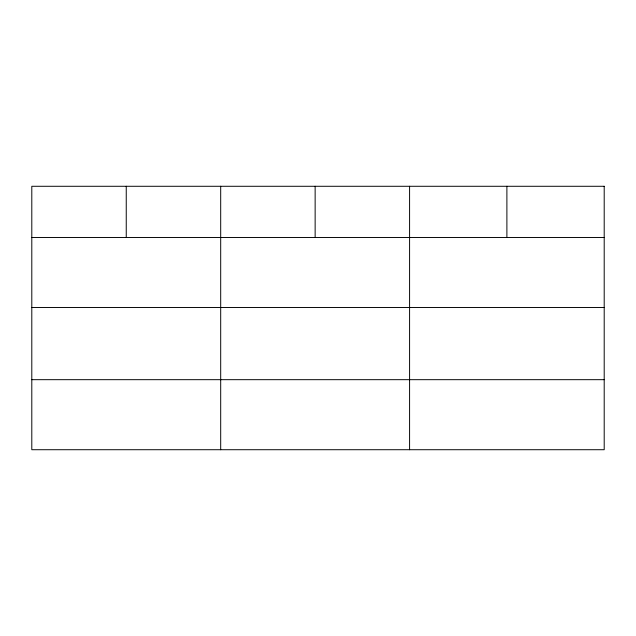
<?xml version="1.0" encoding="UTF-8"?>
<svg xmlns="http://www.w3.org/2000/svg" width="636" height="636" viewBox="0 0 636 636"><rect width="100%" height="100%" fill="white"/><g stroke="black" fill="none" stroke-linecap="round" stroke-linejoin="round"><path stroke-width="0.95" d="M31.8 237.474L604.2 237.474M31.8 307.514L604.2 307.514M31.8 379.676L604.2 379.676M506.892 186.284L506.892 237.474M409.584 186.284L409.584 449.716M315.138 186.284L315.138 237.474M220.692 186.284L220.692 449.716M126.246 186.284L126.246 237.474M604.2 186.284L31.8 186.284L31.8 449.716L604.2 449.716L604.2 186.284"/></g></svg>
